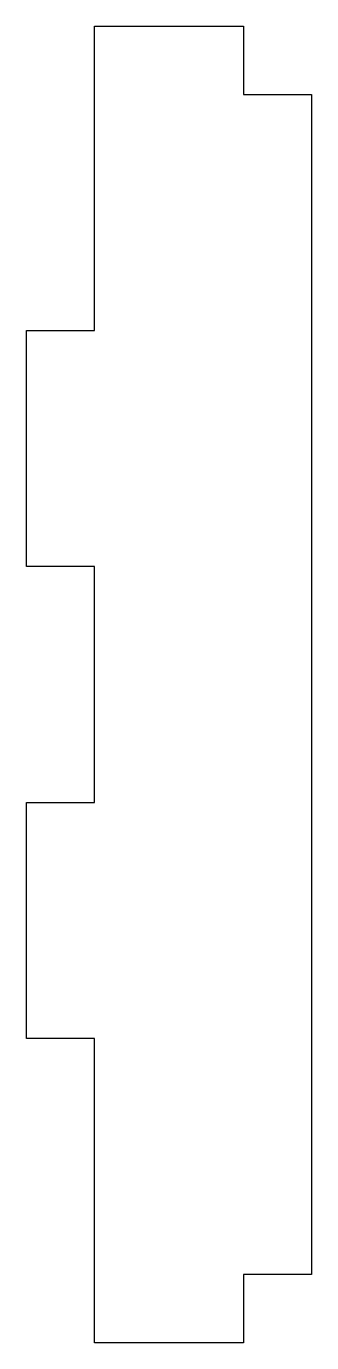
# Model space of a CAD drawing. Header units: millimetres. Extents: x 0.9 to 13.4, y -51.5 to 6.5.
import ezdxf

# ---------------------------------------------------------------- set-up
doc = ezdxf.new("R2010")
doc.units = ezdxf.units.MM
doc.layers.get('0').update_dxf_attribs({"linetype": 'CONTINUOUS'})

msp = doc.modelspace()

# ---------------------------------------------------------------- linework, layer by layer
msp.add_lwpolyline([(0.855, -6.9), (3.855, -6.9), (3.855, 6.5), (10.418, 6.5), (10.418, 3.5), (13.418, 3.5), (13.418, -48.5), (10.418, -48.5), (10.418, -51.5), (3.855, -51.5), (3.855, -38.1), (0.855, -38.1), (0.855, -27.7), (3.855, -27.7), (3.855, -17.3), (0.855, -17.3)], close=True)

doc.saveas('drawing.dxf')
